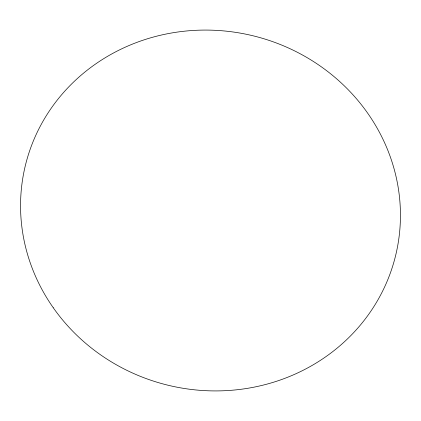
<?xml version="1.0" encoding="UTF-8"?>
<svg xmlns="http://www.w3.org/2000/svg" width="421" height="421" viewBox="0 0 421 421"><rect width="100%" height="100%" fill="white"/><g stroke="black" fill="none" stroke-linecap="round" stroke-linejoin="round"><path stroke-width="0.63" d="M53.283 307.767A190.524 179.814 13.6 0 0 381.421 293.469A190.524 179.814 13.6 0 0 196.791 30.265A190.524 179.814 13.6 0 0 53.283 307.767"/></g></svg>
